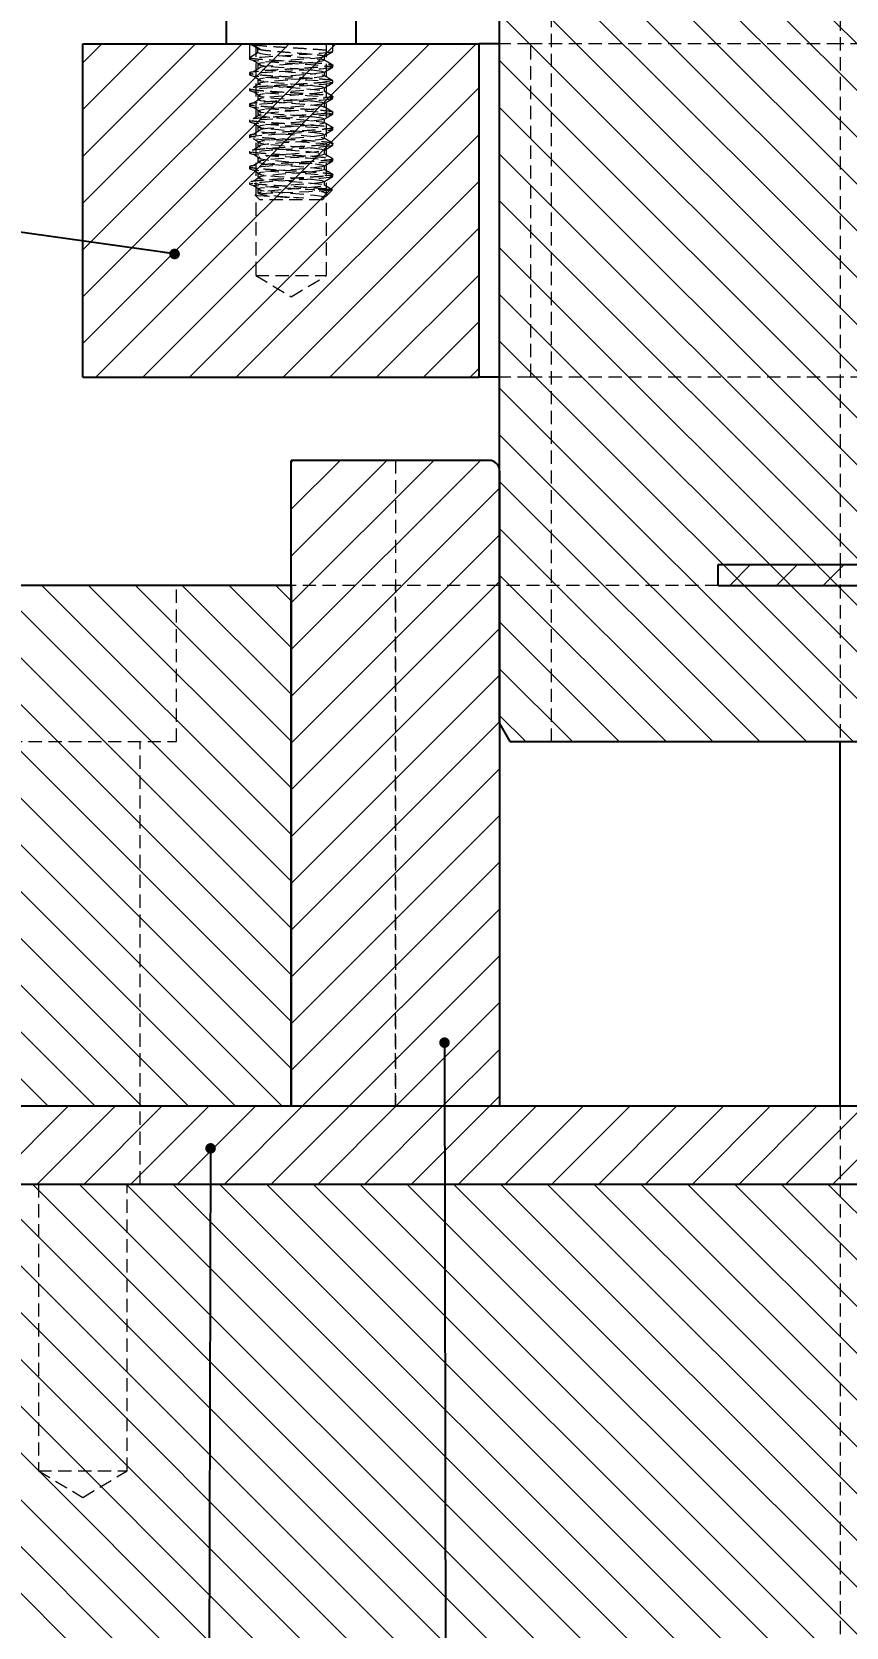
# Model space of a CAD drawing. Header units: millimetres. Extents: x 5 to 1512, y -497 to 895.
# Drawn here: x 929.2 to 1007.3, y 604.3 to 757.4 of the extents above; entities that cross this region are included whole.
import ezdxf

# ---------------------------------------------------------------- set-up
doc = ezdxf.new("R2010")
doc.units = ezdxf.units.MM
doc.linetypes.add('HIDDEN', pattern=[1.905, 1.27, -0.635])
doc.styles.add('SLDTEXTSTYLE13', font='TXT', dxfattribs={"width": 0.75})
doc.dimstyles.new('SLDDIMSTYLE0', dxfattribs={"dimtxt": 3.5, "dimasz": 3.302, "dimexe": 0, "dimexo": 0.0625, "dimgap": 0.875, "dimtad": 1, "dimrnd": 1e-09, "dimzin": 12, "dimdsep": 46, "dimtxsty": 'SLDTEXTSTYLE13', "dimsah": 1, "dimcen": 0.09, "dimadec": 0, "dimazin": 3, "dimtfac": 1, "dimtofl": 0, "dimtmove": 0, "dimatfit": 3, "dimfxl": 1, "dimfrac": 2, "dimtolj": 1, "dimtzin": 12, "dimarcsym": 0})
doc.dimstyles.new('SLDDIMSTYLE2', dxfattribs={"dimtxt": 0.18, "dimasz": 1.016, "dimexe": 0, "dimexo": 0.0625, "dimgap": 0, "dimtad": 0, "dimtih": 1, "dimtoh": 1, "dimdec": 0, "dimrnd": 1e-09, "dimzin": 0, "dimdsep": 46, "dimtxsty": 'Standard', "dimblk1": 'DOT', "dimblk2": 'DOT', "dimsah": 1, "dimcen": 0.09, "dimadec": 0, "dimazin": 0, "dimtfac": 1.016, "dimtdec": 0, "dimtofl": 0, "dimtmove": 0, "dimatfit": 3, "dimldrblk": 'DOT', "dimfxl": 1, "dimfrac": 2, "dimtolj": 1, "dimtzin": 0, "dimarcsym": 0})

# ---------------------------------------------------------------- blocks, each defined once
blk = doc.blocks.new('_D_7')
at = {"color": 7, "linetype": 'Continuous', "lineweight": 18}
for p, q in [((1380.05, 646.78), (1449.33, 646.78)), ((1448.33, 646.78), (1448.33, 586.78)), ((900.05, 586.78), (1449.33, 586.78))]:
    blk.add_line(p, q, dxfattribs=at)
for points in [[(1448.33, 646.78), (1447.82, 643.48), (1448.84, 643.48)], [(1448.33, 586.78), (1448.84, 590.08), (1447.82, 590.08)]]:
    blk.add_solid(points, dxfattribs=at)
at = {"color": 7, "linetype": 'Continuous', "lineweight": 18, "insert": (1443.82, 614.68), "char_height": 3.5, "attachment_point": 1, "rotation": 90, "style": 'SLDTEXTSTYLE13'}
blk.add_mtext('60', dxfattribs=at)
blk = doc.blocks.new('_Dot')
at = {"color": 0, "linetype": 'ByBlock', "lineweight": -2}
blk.add_line((-0.5, 0), (-1, 0), dxfattribs=at)
at = {"color": 0, "linetype": 'ByBlock', "const_width": 0.5}
blk.add_lwpolyline([(-0.25, 0, 1), (0.25, 0, 1)], format="xyb", close=True, dxfattribs=at)

msp = doc.modelspace()

# ---------------------------------------------------------------- hatches: boundary and pattern name
at = {"linetype": 'Continuous', "lineweight": 18}
h = msp.add_hatch(dxfattribs=at)
h.set_pattern_fill('ANSI31', angle=90, style=0)
edge = h.paths.add_edge_path(flags=0)
edge.add_line((1014.8, 789.28), (990.3, 789.28))
edge.add_line((990.3, 789.28), (990.3, 761.78))
edge.add_line((990.3, 761.78), (986.05, 759.226))
edge.add_line((986.05, 759.226), (981.8, 761.78))
edge.add_line((981.8, 761.78), (981.8, 789.28))
edge.add_line((981.8, 789.28), (974.05, 789.28))
edge.add_line((974.05, 789.28), (974.05, 691.012))
edge.add_line((974.05, 691.012), (975.05, 689.28))
edge.add_line((975.05, 689.28), (1018.518, 689.28))
edge.add_arc((1018.518, 695.28), 6, 270, 351.03993)
edge.add_line((1024.444, 694.345), (1025.727, 702.481))
edge.add_arc((1030.172, 701.78), 4.5, 90, 171.03993, ccw=False)
edge.add_line((1030.172, 706.28), (1031.05, 706.28))
edge.add_line((1031.05, 706.28), (1031.05, 789.28))
edge.add_line((1031.05, 789.28), (1023.3, 789.28))
edge.add_line((1023.3, 789.28), (1023.3, 761.78))
edge.add_line((1023.3, 761.78), (1019.05, 759.226))
edge.add_line((1019.05, 759.226), (1014.8, 761.78))
edge.add_line((1014.8, 761.78), (1014.8, 789.28))
h = msp.add_hatch(dxfattribs=at)
h.set_pattern_fill('ANSI31', style=0)
h.paths.add_polyline_path([(972.05, 756.28), (934.05, 756.28), (934.05, 724.28), (972.05, 724.28)], flags=0)
h = msp.add_hatch(dxfattribs=at)
h.set_pattern_fill('ANSI31', style=0)
edge = h.paths.add_edge_path(flags=0)
edge.add_line((954.05, 654.28), (974.05, 654.28))
edge.add_line((974.05, 654.28), (974.05, 715.28))
edge.add_arc((973.05, 715.28), 1, 0, 90)
edge.add_line((973.05, 716.28), (954.05, 716.28))
edge.add_line((954.05, 716.28), (954.05, 654.28))
h = msp.add_hatch(dxfattribs=at)
h.set_pattern_fill('ANSI31', style=0)
h.paths.add_polyline_path([(1085.883, 706.28), (995.043, 706.28), (995.043, 704.28), (1085.883, 704.28)], flags=0)
h = msp.add_hatch(dxfattribs=at)
h.set_pattern_fill('ANSI31', angle=90, style=0)
h.paths.add_polyline_path([(914.05, 704.28), (914.05, 654.28), (954.05, 654.28), (954.05, 704.28)], flags=0)
h = msp.add_hatch(dxfattribs=at)
h.set_pattern_fill('ANSI31', style=0)
h.paths.add_polyline_path([(1079.55, 646.78), (1079.55, 654.28), (914.05, 654.28), (914.05, 646.78)], flags=0)
h = msp.add_hatch(dxfattribs=at)
h.set_pattern_fill('ANSI31', angle=90, style=0)
h.paths.add_polyline_path([(1079.55, 601.78), (1079.55, 646.78), (829.05, 646.78), (829.05, 586.78), (1076.55, 586.78), (1076.55, 601.78)], flags=0)

# ---------------------------------------------------------------- linework, layer by layer
at = {"color": 7, "linetype": 'Continuous', "lineweight": 25}
for p, q in [((974.05, 691.012), (974.05, 789.28)), ((947.8, 761.28), (947.8, 756.28)), ((960.3, 756.28), (960.3, 761.28)), ((934.05, 724.28), (934.05, 756.28)), ((934.05, 756.28), (972.05, 756.28)), ((972.05, 756.28), (972.05, 724.28)), ((974.05, 756.28), (972.05, 756.28)), ((934.05, 724.28), (972.05, 724.28)), ((974.05, 724.28), (972.05, 724.28)), ((954.05, 654.28), (954.05, 716.28)), ((973.05, 716.28), (954.05, 716.28)), ((974.05, 715.28), (974.05, 654.28)), ((995.043, 704.28), (995.043, 706.28)), ((995.043, 706.28), (1085.883, 706.28)), ((954.05, 704.28), (914.05, 704.28)), ((954.05, 704.28), (954.05, 654.28)), ((995.043, 704.28), (1085.883, 704.28)), ((974.05, 691.012), (975.05, 689.28)), ((975.05, 689.28), (1018.518, 689.28)), ((1006.724, 654.28), (1006.724, 689.28)), ((1079.55, 654.28), (914.05, 654.28)), ((954.05, 654.28), (914.05, 654.28)), ((974.05, 654.28), (954.05, 654.28)), ((1079.55, 646.78), (829.05, 646.78)), ((1079.55, 646.78), (914.05, 646.78))]:
    msp.add_line(p, q, dxfattribs=at)
at = {"color": 7, "linetype": 'HIDDEN', "lineweight": 18}
for p, q in [((979.05, 689.28), (979.05, 789.28)), ((1006.724, 789.28), (1006.724, 706.28)), ((950.862, 755.811), (950.05, 756.28)), ((950.05, 756.28), (950.05, 754.967)), ((950.05, 754.967), (950.862, 755.436)), ((950.05, 754.967), (950.05, 754.78)), ((950.65, 756.28), (950.65, 734.03)), ((950.862, 755.436), (950.862, 755.811)), ((957.239, 754.686), (957.239, 755.061)), ((957.45, 734.03), (957.45, 756.28)), ((958.05, 755.53), (958.05, 756.28)), ((977.05, 756.28), (974.05, 756.28)), ((977.05, 724.28), (977.05, 756.28)), ((1006.724, 756.28), (977.05, 756.28)), ((1028.05, 756.28), (1006.724, 756.28)), ((950.05, 753.467), (950.05, 753.28)), ((950.862, 754.311), (950.862, 753.936)), ((950.862, 754.311), (950.862, 753.936)), ((957.239, 753.186), (957.239, 753.561)), ((958.05, 754.03), (958.05, 754.217)), ((950.05, 751.967), (950.05, 751.78)), ((950.862, 752.811), (950.862, 752.436)), ((950.862, 752.811), (950.862, 752.436)), ((957.239, 751.686), (957.239, 752.061)), ((958.05, 752.53), (958.05, 752.717)), ((950.05, 750.467), (950.05, 750.28)), ((950.862, 751.311), (950.862, 750.936)), ((950.862, 751.311), (950.862, 750.936)), ((957.239, 750.186), (957.239, 750.561)), ((958.05, 751.03), (958.05, 751.217)), ((950.05, 748.967), (950.05, 748.78)), ((950.862, 749.811), (950.862, 749.436)), ((950.862, 749.811), (950.862, 749.436)), ((957.239, 748.686), (957.239, 749.061)), ((958.05, 749.53), (958.05, 749.717)), ((950.05, 747.467), (950.05, 747.28)), ((950.862, 748.311), (950.862, 747.936)), ((950.862, 748.311), (950.862, 747.936)), ((957.239, 747.186), (957.239, 747.561)), ((958.05, 748.03), (958.05, 748.217)), ((950.05, 745.967), (950.05, 745.78)), ((950.862, 746.811), (950.862, 746.436)), ((950.862, 746.811), (950.862, 746.436)), ((957.239, 745.686), (957.239, 746.061)), ((958.05, 746.53), (958.05, 746.717)), ((950.05, 744.467), (950.05, 744.28)), ((950.862, 745.311), (950.862, 744.936)), ((950.862, 745.311), (950.862, 744.936)), ((957.239, 744.186), (957.239, 744.561)), ((958.05, 745.03), (958.05, 745.217)), ((950.05, 742.967), (950.05, 742.78)), ((950.862, 743.811), (950.862, 743.436)), ((950.862, 743.811), (950.862, 743.436)), ((957.239, 742.686), (957.239, 743.061)), ((958.05, 743.53), (958.05, 743.717)), ((950.569, 741.761), (951.05, 741.28)), ((950.862, 742.311), (950.862, 741.936)), ((950.862, 742.311), (950.862, 741.936)), ((951.17, 742.042), (950.866, 741.851)), ((957.05, 741.28), (951.05, 741.28)), ((957.911, 742.28), (956.04, 742.28)), ((957.05, 741.28), (957.224, 741.453)), ((957.441, 741.671), (957.991, 742.22)), ((950.65, 734.03), (957.45, 734.03)), ((950.65, 734.03), (954.05, 731.987)), ((954.05, 731.987), (957.45, 734.03)), ((977.05, 724.28), (974.05, 724.28)), ((1006.724, 724.28), (977.05, 724.28)), ((1028.05, 724.28), (1006.724, 724.28)), ((964.05, 716.28), (964.05, 654.28)), ((1006.724, 706.28), (1006.724, 704.28)), ((943.05, 689.28), (943.05, 704.28)), ((964.05, 704.28), (954.05, 704.28)), ((964.05, 654.28), (964.05, 704.28)), ((995.043, 704.28), (964.05, 704.28)), ((1006.724, 704.28), (1006.724, 689.28)), ((925.05, 689.28), (943.05, 689.28)), ((939.55, 654.28), (939.55, 689.28)), ((939.55, 646.78), (939.55, 654.28)), ((1006.724, 654.28), (1006.724, 646.78)), ((929.8, 646.78), (929.8, 619.28)), ((938.3, 619.28), (938.3, 646.78)), ((1006.724, 646.78), (1006.724, 586.78)), ((929.8, 619.28), (938.3, 619.28)), ((929.8, 619.28), (934.05, 616.726)), ((934.05, 616.726), (938.3, 619.28))]:
    msp.add_line(p, q, dxfattribs=at)
at = {"color": 7, "linetype": 'HIDDEN', "lineweight": 18, "flags": 128}
for points in [[(957.968, 755.504), (957.746, 755.436), (956.879, 755.342), (955.581, 755.248), (954.05, 755.155), (952.52, 755.061), (951.222, 754.967), (950.355, 754.873), (950.05, 754.78), (950.355, 754.686), (951.222, 754.592), (952.52, 754.498), (954.05, 754.405), (955.581, 754.311), (956.879, 754.217), (957.746, 754.123), (958.05, 754.03), (958.05, 754.03)], [(950.862, 755.436), (951.105, 755.342), (951.796, 755.248), (952.83, 755.155), (954.05, 755.061), (955.27, 754.967), (956.305, 754.873), (956.996, 754.78), (957.239, 754.686), (956.996, 754.592), (956.305, 754.498), (955.27, 754.405), (954.05, 754.311), (952.83, 754.217), (951.796, 754.123), (951.105, 754.03), (950.862, 753.936), (951.105, 753.842), (951.796, 753.748), (952.83, 753.655), (954.05, 753.561), (955.27, 753.467), (956.305, 753.373), (956.996, 753.28), (957.239, 753.186), (956.996, 753.092), (956.305, 752.998), (955.27, 752.905), (954.05, 752.811), (952.83, 752.717), (951.796, 752.623), (951.105, 752.53), (950.862, 752.436), (951.105, 752.342), (951.796, 752.248), (952.83, 752.155), (954.05, 752.061), (955.27, 751.967), (956.305, 751.873), (956.996, 751.78), (957.239, 751.686), (956.996, 751.592), (956.305, 751.498), (955.27, 751.405), (954.05, 751.311), (952.83, 751.217), (951.796, 751.123), (951.105, 751.03), (950.862, 750.936), (951.105, 750.842), (951.796, 750.748), (952.83, 750.655), (954.05, 750.561), (955.27, 750.467), (956.305, 750.373), (956.996, 750.28), (957.239, 750.186), (956.996, 750.092), (956.305, 749.998), (955.27, 749.905), (954.05, 749.811), (952.83, 749.717), (951.796, 749.623), (951.105, 749.53), (950.862, 749.436), (951.105, 749.342), (951.796, 749.248), (952.83, 749.155), (954.05, 749.061), (955.27, 748.967), (956.305, 748.873), (956.996, 748.78), (957.239, 748.686), (956.996, 748.592), (956.305, 748.498), (955.27, 748.405), (954.05, 748.311), (952.83, 748.217), (951.796, 748.123), (951.105, 748.03), (950.862, 747.936), (951.105, 747.842), (951.796, 747.748), (952.83, 747.655), (954.05, 747.561), (955.27, 747.467), (956.305, 747.373), (956.996, 747.28), (957.239, 747.186), (956.996, 747.092), (956.305, 746.998), (955.27, 746.905), (954.05, 746.811), (952.83, 746.717), (951.796, 746.623), (951.105, 746.53), (950.862, 746.436), (951.105, 746.342), (951.796, 746.248), (952.83, 746.155), (954.05, 746.061), (955.27, 745.967), (956.305, 745.873), (956.996, 745.78), (957.239, 745.686), (956.996, 745.592), (956.305, 745.498), (955.27, 745.405), (954.05, 745.311), (952.83, 745.217), (951.796, 745.123), (951.105, 745.03), (950.862, 744.936), (951.105, 744.842), (951.796, 744.748), (952.83, 744.655), (954.05, 744.561), (955.27, 744.467), (956.305, 744.373), (956.996, 744.28), (956.996, 744.28)], [(957.161, 755.031), (956.996, 754.967), (956.305, 754.873), (955.27, 754.78), (954.05, 754.686), (952.83, 754.592), (951.796, 754.498), (951.105, 754.405), (950.862, 754.311), (951.105, 754.217), (951.796, 754.123), (952.83, 754.03), (954.05, 753.936), (955.27, 753.842), (956.305, 753.748), (956.996, 753.655), (957.239, 753.561), (957.239, 753.561)], [(957.968, 754.004), (957.746, 753.936), (956.879, 753.842), (955.581, 753.748), (954.05, 753.655), (952.52, 753.561), (951.222, 753.467), (950.355, 753.373), (950.05, 753.28), (950.355, 753.186), (951.222, 753.092), (952.52, 752.998), (954.05, 752.905), (955.581, 752.811), (956.879, 752.717), (957.746, 752.623), (958.05, 752.53), (958.05, 752.53)], [(957.161, 753.531), (956.996, 753.467), (956.305, 753.373), (955.27, 753.28), (954.05, 753.186), (952.83, 753.092), (951.796, 752.998), (951.105, 752.905), (950.862, 752.811), (951.105, 752.717), (951.796, 752.623), (952.83, 752.53), (954.05, 752.436), (955.27, 752.342), (956.305, 752.248), (956.996, 752.155), (957.239, 752.061), (957.239, 752.061)], [(957.968, 752.504), (957.746, 752.436), (956.879, 752.342), (955.581, 752.248), (954.05, 752.155), (952.52, 752.061), (951.222, 751.967), (950.355, 751.873), (950.05, 751.78), (950.355, 751.686), (951.222, 751.592), (952.52, 751.498), (954.05, 751.405), (955.581, 751.311), (956.879, 751.217), (957.746, 751.123), (958.05, 751.03), (958.05, 751.03)], [(957.161, 752.031), (956.996, 751.967), (956.305, 751.873), (955.27, 751.78), (954.05, 751.686), (952.83, 751.592), (951.796, 751.498), (951.105, 751.405), (950.862, 751.311), (951.105, 751.217), (951.796, 751.123), (952.83, 751.03), (954.05, 750.936), (955.27, 750.842), (956.305, 750.748), (956.996, 750.655), (957.239, 750.561), (957.239, 750.561)], [(957.968, 751.004), (957.746, 750.936), (956.879, 750.842), (955.581, 750.748), (954.05, 750.655), (952.52, 750.561), (951.222, 750.467), (950.355, 750.373), (950.05, 750.28), (950.355, 750.186), (951.222, 750.092), (952.52, 749.998), (954.05, 749.905), (955.581, 749.811), (956.879, 749.717), (957.746, 749.623), (958.05, 749.53), (958.05, 749.53)], [(957.161, 750.531), (956.996, 750.467), (956.305, 750.373), (955.27, 750.28), (954.05, 750.186), (952.83, 750.092), (951.796, 749.998), (951.105, 749.905), (950.862, 749.811), (951.105, 749.717), (951.796, 749.623), (952.83, 749.53), (954.05, 749.436), (955.27, 749.342), (956.305, 749.248), (956.996, 749.155), (957.239, 749.061), (957.239, 749.061)], [(957.968, 749.504), (957.746, 749.436), (956.879, 749.342), (955.581, 749.248), (954.05, 749.155), (952.52, 749.061), (951.222, 748.967), (950.355, 748.873), (950.05, 748.78), (950.355, 748.686), (951.222, 748.592), (952.52, 748.498), (954.05, 748.405), (955.581, 748.311), (956.879, 748.217), (957.746, 748.123), (958.05, 748.03), (957.746, 747.936), (956.879, 747.842), (955.581, 747.748), (954.05, 747.655), (952.52, 747.561), (951.222, 747.467), (950.355, 747.373), (950.05, 747.28), (950.355, 747.186), (951.222, 747.092), (952.52, 746.998), (954.05, 746.905), (955.581, 746.811), (956.879, 746.717), (957.746, 746.623), (958.05, 746.53), (958.05, 746.53)], [(957.161, 749.031), (956.996, 748.967), (956.305, 748.873), (955.27, 748.78), (954.05, 748.686), (952.83, 748.592), (951.796, 748.498), (951.105, 748.405), (950.862, 748.311), (951.105, 748.217), (951.796, 748.123), (952.83, 748.03), (954.05, 747.936), (955.27, 747.842), (956.305, 747.748), (956.996, 747.655), (957.239, 747.561), (957.239, 747.561)], [(957.161, 747.531), (956.996, 747.467), (956.305, 747.373), (955.27, 747.28), (954.05, 747.186), (952.83, 747.092), (951.796, 746.998), (951.105, 746.905), (950.862, 746.811), (951.105, 746.717), (951.796, 746.623), (952.83, 746.53), (954.05, 746.436), (955.27, 746.342), (956.305, 746.248), (956.996, 746.155), (957.239, 746.061), (956.996, 745.967), (956.305, 745.873), (955.27, 745.78), (954.05, 745.686), (952.83, 745.592), (951.796, 745.498), (951.105, 745.405), (950.862, 745.311), (951.105, 745.217), (951.796, 745.123), (952.83, 745.03), (954.05, 744.936), (955.27, 744.842), (956.305, 744.748), (956.996, 744.655), (957.239, 744.561), (957.239, 744.561)], [(957.968, 746.504), (957.746, 746.436), (956.879, 746.342), (955.581, 746.248), (954.05, 746.155), (952.52, 746.061), (951.222, 745.967), (950.355, 745.873), (950.05, 745.78), (950.355, 745.686), (951.222, 745.592), (952.52, 745.498), (954.05, 745.405), (955.581, 745.311), (956.879, 745.217), (957.746, 745.123), (958.05, 745.03), (958.05, 745.03)], [(957.968, 745.004), (957.746, 744.936), (956.879, 744.842), (955.581, 744.748), (954.05, 744.655), (952.52, 744.561), (951.222, 744.467), (950.355, 744.373), (950.05, 744.28), (950.355, 744.186), (951.222, 744.092), (952.52, 743.998), (954.05, 743.905), (955.581, 743.811), (956.879, 743.717), (957.746, 743.623), (958.05, 743.53), (958.05, 743.53)], [(957.161, 744.531), (956.996, 744.467), (956.305, 744.373), (955.27, 744.28), (954.05, 744.186), (952.83, 744.092), (951.796, 743.998), (951.105, 743.905), (950.862, 743.811), (951.105, 743.717), (951.796, 743.623), (952.83, 743.53), (954.05, 743.436), (955.27, 743.342), (956.305, 743.248), (956.996, 743.155), (957.239, 743.061), (957.239, 743.061)], [(957.968, 743.504), (957.746, 743.436), (956.879, 743.342), (955.581, 743.248), (954.05, 743.155), (952.52, 743.061), (951.222, 742.967), (950.355, 742.873), (950.05, 742.78), (950.355, 742.686), (951.222, 742.592), (952.52, 742.498), (954.05, 742.405), (955.581, 742.311), (956.04, 742.28), (956.04, 742.28)], [(957.161, 744.216), (957.239, 744.186), (956.996, 744.092), (956.305, 743.998), (955.27, 743.905), (954.05, 743.811), (952.83, 743.717), (951.796, 743.623), (951.105, 743.53), (950.862, 743.436), (951.105, 743.342), (951.796, 743.248), (952.83, 743.155), (954.05, 743.061), (955.27, 742.967), (956.305, 742.873), (956.996, 742.78), (957.239, 742.686), (956.996, 742.592), (956.305, 742.498), (955.27, 742.405), (954.05, 742.311), (952.83, 742.217), (951.796, 742.123), (951.105, 742.03), (950.862, 741.936), (951.105, 741.842), (951.796, 741.748), (952.83, 741.655), (954.05, 741.561), (955.263, 741.468), (955.263, 741.468)], [(957.161, 743.031), (956.996, 742.967), (956.305, 742.873), (955.27, 742.78), (954.05, 742.686), (952.83, 742.592), (951.796, 742.498), (951.105, 742.405), (950.862, 742.311), (951.105, 742.217), (951.796, 742.123), (952.83, 742.03), (954.05, 741.936), (955.27, 741.842), (956.305, 741.748), (956.996, 741.655), (957.239, 741.561), (956.999, 741.468), (956.999, 741.468)], [(957.971, 742.24), (957.988, 742.229), (957.609, 742.176), (956.839, 742.125), (955.757, 742.073), (954.526, 742.021), (953.26, 741.97), (952.127, 741.918), (951.243, 741.867), (950.705, 741.814), (950.568, 741.763), (950.837, 741.711), (951.459, 741.659), (952.37, 741.607), (953.437, 741.555), (954.547, 741.504), (955.263, 741.468), (955.263, 741.468)]]:
    msp.add_lwpolyline(points, dxfattribs=at)
at = {"color": 7, "linetype": 'Continuous', "lineweight": 25}
msp.add_arc((973.05, 715.28), 1, 0, 90, dxfattribs=at)
at = {"color": 7, "linetype": 'HIDDEN', "lineweight": 18}
for points, knots in [([(950.05, 754.967), (950.111, 754.936), (950.231, 754.873), (951.156, 754.78), (952.478, 754.686), (954.051, 754.592), (955.621, 754.498), (956.953, 754.405), (957.842, 754.311), (958.155, 754.217), (957.842, 754.123), (956.952, 754.03), (955.621, 753.936), (954.05, 753.842), (952.48, 753.748), (951.148, 753.655), (950.259, 753.561), (949.946, 753.467), (950.259, 753.373), (951.148, 753.28), (952.48, 753.186), (954.05, 753.092), (955.621, 752.998), (956.952, 752.905), (957.842, 752.811), (958.155, 752.717), (957.842, 752.623), (956.952, 752.53), (955.621, 752.436), (954.05, 752.342), (952.48, 752.248), (951.148, 752.155), (950.259, 752.061), (949.946, 751.967), (950.259, 751.873), (951.148, 751.78), (952.48, 751.686), (954.05, 751.592), (955.621, 751.498), (956.952, 751.405), (957.842, 751.311), (958.155, 751.217), (957.842, 751.123), (956.952, 751.03), (955.621, 750.936), (954.05, 750.842), (952.48, 750.748), (951.148, 750.655), (950.259, 750.561), (949.946, 750.467), (950.259, 750.373), (951.148, 750.28), (952.48, 750.186), (954.05, 750.092), (955.621, 749.998), (956.952, 749.905), (957.842, 749.811), (958.155, 749.717), (957.842, 749.623), (956.952, 749.53), (955.621, 749.436), (954.05, 749.342), (952.48, 749.248), (951.148, 749.155), (950.259, 749.061), (949.946, 748.967), (950.259, 748.873), (951.148, 748.78), (952.48, 748.686), (954.05, 748.592), (955.621, 748.498), (956.952, 748.405), (957.842, 748.311), (958.155, 748.217), (957.842, 748.123), (956.952, 748.03), (955.621, 747.936), (954.05, 747.842), (952.48, 747.748), (951.148, 747.655), (950.259, 747.561), (949.946, 747.467), (950.259, 747.373), (951.148, 747.28), (952.48, 747.186), (954.05, 747.092), (955.621, 746.998), (956.952, 746.905), (957.842, 746.811), (958.155, 746.717), (957.842, 746.623), (956.952, 746.53), (955.621, 746.436), (954.05, 746.342), (952.48, 746.248), (951.148, 746.155), (950.259, 746.061), (949.946, 745.967), (950.259, 745.873), (951.148, 745.78), (952.48, 745.686), (954.05, 745.592), (955.621, 745.498), (956.952, 745.405), (957.842, 745.311), (958.155, 745.217), (957.842, 745.123), (956.952, 745.03), (955.621, 744.936), (954.05, 744.842), (952.48, 744.748), (951.148, 744.655), (950.259, 744.561), (949.946, 744.467), (950.259, 744.373), (951.148, 744.28), (952.48, 744.186), (954.05, 744.092), (955.621, 743.998), (956.952, 743.905), (957.842, 743.811), (958.155, 743.717), (957.842, 743.623), (956.952, 743.53), (955.621, 743.436), (954.05, 743.342), (952.48, 743.248), (951.148, 743.155), (950.259, 743.061), (949.946, 742.967), (950.259, 742.873), (951.148, 742.78), (952.48, 742.686), (954.05, 742.592), (955.622, 742.499), (956.949, 742.405), (957.653, 742.332), (957.86, 742.29), (957.911, 742.28)], [0, 0, 0, 0, 0.00738946, 0.01477896, 0.02216845, 0.02955787, 0.03694737, 0.04433686, 0.05172632, 0.05911579, 0.06650528, 0.07389473, 0.08128423, 0.08867372, 0.09606314, 0.10345263, 0.11084212, 0.11823159, 0.12562106, 0.13301056, 0.14040005, 0.14778947, 0.15517896, 0.16256845, 0.16995791, 0.17734739, 0.18473687, 0.19212632, 0.19951582, 0.20690531, 0.21429473, 0.22168422, 0.22907372, 0.23646318, 0.24385265, 0.25124215, 0.25863164, 0.26602106, 0.27341055, 0.28080004, 0.2881895, 0.29557898, 0.30296846, 0.31035792, 0.31774741, 0.3251369, 0.33252632, 0.33991582, 0.34730531, 0.35469478, 0.36208425, 0.36947374, 0.37686324, 0.38425265, 0.39164215, 0.39903164, 0.4064211, 0.41381058, 0.42120006, 0.42858951, 0.43597901, 0.4433685, 0.45075792, 0.45814741, 0.46553691, 0.47292637, 0.48031584, 0.48770534, 0.49509483, 0.50248425, 0.50987374, 0.51726323, 0.52465269, 0.53204217, 0.53943165, 0.54682111, 0.5542106, 0.56160009, 0.56898951, 0.576379, 0.5837685, 0.59115797, 0.59854743, 0.60593693, 0.61332642, 0.62071584, 0.62810533, 0.63549483, 0.64288428, 0.65027376, 0.65766324, 0.6650527, 0.67244219, 0.67983169, 0.68722111, 0.6946106, 0.70200009, 0.70938956, 0.71677903, 0.72416852, 0.73155802, 0.73894744, 0.74633693, 0.75372642, 0.76111588, 0.76850536, 0.77589484, 0.7832843, 0.79067379, 0.79806328, 0.8054527, 0.81284219, 0.82023169, 0.82762116, 0.83501062, 0.84240012, 0.84978961, 0.85717903, 0.86456852, 0.87195801, 0.87934747, 0.88673695, 0.89412643, 0.90151589, 0.90890538, 0.91629487, 0.92368429, 0.93107378, 0.93846328, 0.94585275, 0.95324221, 0.96063171, 0.9680212, 0.97541063, 0.98280011, 0.99018961, 0.99757906, 1, 1, 1, 1]), ([(950.419, 756.176), (950.544, 756.098), (950.795, 755.941), (951.045, 755.784), (951.17, 755.705)], [0, 0, 0, 0, 0.5000447, 1, 1, 1, 1]), ([(950.445, 756.176), (950.676, 756.148), (951.164, 756.089), (952.488, 755.998), (954.048, 755.905), (955.624, 755.811), (956.945, 755.717), (957.87, 755.624), (957.99, 755.561), (958.05, 755.53)], [0, 0, 0, 0, 0.1299654, 0.2749716, 0.4199763, 0.5649825, 0.7099886, 0.854994, 1, 1, 1, 1]), ([(950.862, 755.811), (950.91, 755.78), (951.006, 755.717), (951.743, 755.624), (952.797, 755.53), (954.05, 755.436), (955.304, 755.342), (956.357, 755.248), (957.095, 755.155), (957.191, 755.092), (957.239, 755.061)], [0, 0, 0, 0, 0.1250001, 0.2499996, 0.3749994, 0.4999993, 0.6249994, 0.7500002, 0.8749999, 1, 1, 1, 1]), ([(957.212, 755.031), (957.348, 755.11), (957.62, 755.268), (957.892, 755.427), (958.029, 755.506)], [0, 0, 0, 0, 0.49973123, 1, 1, 1, 1]), ([(950.419, 754.676), (950.544, 754.598), (950.795, 754.441), (951.045, 754.284), (951.17, 754.205)], [0, 0, 0, 0, 0.5000447, 1, 1, 1, 1]), ([(951.17, 754.042), (951.045, 753.963), (950.795, 753.806), (950.544, 753.649), (950.419, 753.571)], [0, 0, 0, 0, 0.4999553, 1, 1, 1, 1]), ([(958.029, 754.241), (957.892, 754.32), (957.62, 754.479), (957.348, 754.637), (957.212, 754.716)], [0, 0, 0, 0, 0.5002608, 1, 1, 1, 1]), ([(957.212, 753.531), (957.348, 753.61), (957.62, 753.768), (957.892, 753.927), (958.029, 754.006)], [0, 0, 0, 0, 0.49973123, 1, 1, 1, 1]), ([(950.419, 753.176), (950.544, 753.098), (950.795, 752.941), (951.045, 752.784), (951.17, 752.705)], [0, 0, 0, 0, 0.5000447, 1, 1, 1, 1]), ([(951.17, 752.542), (951.045, 752.463), (950.795, 752.306), (950.544, 752.149), (950.419, 752.071)], [0, 0, 0, 0, 0.4999553, 1, 1, 1, 1]), ([(958.029, 752.741), (957.892, 752.82), (957.62, 752.979), (957.348, 753.137), (957.212, 753.216)], [0, 0, 0, 0, 0.5002648, 1, 1, 1, 1]), ([(957.212, 752.031), (957.348, 752.11), (957.62, 752.268), (957.892, 752.427), (958.029, 752.506)], [0, 0, 0, 0, 0.4997392, 1, 1, 1, 1]), ([(950.419, 751.676), (950.544, 751.598), (950.795, 751.441), (951.045, 751.284), (951.17, 751.205)], [0, 0, 0, 0, 0.5000486, 1, 1, 1, 1]), ([(951.17, 751.042), (951.045, 750.963), (950.795, 750.806), (950.544, 750.649), (950.419, 750.571)], [0, 0, 0, 0, 0.4999553, 1, 1, 1, 1]), ([(958.029, 751.241), (957.892, 751.32), (957.62, 751.479), (957.348, 751.637), (957.212, 751.716)], [0, 0, 0, 0, 0.50026877, 1, 1, 1, 1]), ([(957.212, 750.531), (957.348, 750.61), (957.62, 750.768), (957.892, 750.927), (958.029, 751.006)], [0, 0, 0, 0, 0.4997392, 1, 1, 1, 1]), ([(950.419, 750.176), (950.544, 750.098), (950.795, 749.941), (951.045, 749.784), (951.17, 749.705)], [0, 0, 0, 0, 0.5000447, 1, 1, 1, 1]), ([(951.17, 749.542), (951.045, 749.463), (950.795, 749.306), (950.544, 749.149), (950.419, 749.071)], [0, 0, 0, 0, 0.4999553, 1, 1, 1, 1]), ([(958.029, 749.741), (957.892, 749.82), (957.62, 749.979), (957.348, 750.137), (957.212, 750.216)], [0, 0, 0, 0, 0.5002608, 1, 1, 1, 1]), ([(957.212, 749.031), (957.348, 749.11), (957.62, 749.268), (957.892, 749.427), (958.029, 749.506)], [0, 0, 0, 0, 0.49973123, 1, 1, 1, 1]), ([(950.419, 748.676), (950.544, 748.598), (950.795, 748.441), (951.045, 748.284), (951.17, 748.205)], [0, 0, 0, 0, 0.5000447, 1, 1, 1, 1]), ([(951.17, 748.042), (951.045, 747.963), (950.795, 747.806), (950.544, 747.649), (950.419, 747.571)], [0, 0, 0, 0, 0.4999553, 1, 1, 1, 1]), ([(958.029, 748.241), (957.892, 748.32), (957.62, 748.479), (957.348, 748.637), (957.212, 748.716)], [0, 0, 0, 0, 0.5002608, 1, 1, 1, 1]), ([(957.212, 747.531), (957.348, 747.61), (957.62, 747.768), (957.892, 747.927), (958.029, 748.006)], [0, 0, 0, 0, 0.4997352, 1, 1, 1, 1]), ([(950.419, 747.176), (950.544, 747.098), (950.795, 746.941), (951.045, 746.784), (951.17, 746.705)], [0, 0, 0, 0, 0.5000447, 1, 1, 1, 1]), ([(951.17, 746.542), (951.045, 746.463), (950.795, 746.306), (950.544, 746.149), (950.419, 746.071)], [0, 0, 0, 0, 0.4999553, 1, 1, 1, 1]), ([(958.029, 746.741), (957.892, 746.82), (957.62, 746.979), (957.348, 747.137), (957.212, 747.216)], [0, 0, 0, 0, 0.5002648, 1, 1, 1, 1]), ([(957.212, 746.031), (957.348, 746.11), (957.62, 746.268), (957.892, 746.427), (958.029, 746.506)], [0, 0, 0, 0, 0.4997392, 1, 1, 1, 1]), ([(950.419, 745.676), (950.544, 745.598), (950.795, 745.441), (951.045, 745.284), (951.17, 745.205)], [0, 0, 0, 0, 0.5000447, 1, 1, 1, 1]), ([(951.17, 745.042), (951.045, 744.963), (950.795, 744.806), (950.544, 744.649), (950.419, 744.571)], [0, 0, 0, 0, 0.4999553, 1, 1, 1, 1]), ([(958.029, 745.241), (957.892, 745.32), (957.62, 745.479), (957.348, 745.637), (957.212, 745.716)], [0, 0, 0, 0, 0.50026877, 1, 1, 1, 1]), ([(957.212, 744.531), (957.348, 744.61), (957.62, 744.768), (957.892, 744.927), (958.029, 745.006)], [0, 0, 0, 0, 0.49973123, 1, 1, 1, 1]), ([(950.419, 744.176), (950.544, 744.098), (950.795, 743.941), (951.045, 743.784), (951.17, 743.705)], [0, 0, 0, 0, 0.5000447, 1, 1, 1, 1]), ([(951.17, 743.542), (951.045, 743.463), (950.795, 743.306), (950.544, 743.149), (950.419, 743.071)], [0, 0, 0, 0, 0.4999553, 1, 1, 1, 1]), ([(958.029, 743.741), (957.892, 743.82), (957.62, 743.979), (957.348, 744.137), (957.212, 744.216)], [0, 0, 0, 0, 0.5002608, 1, 1, 1, 1]), ([(957.212, 743.031), (957.348, 743.11), (957.62, 743.268), (957.892, 743.427), (958.029, 743.506)], [0, 0, 0, 0, 0.4997352, 1, 1, 1, 1]), ([(958.029, 742.241), (957.892, 742.32), (957.62, 742.479), (957.348, 742.637), (957.212, 742.716)], [0, 0, 0, 0, 0.5002648, 1, 1, 1, 1]), ([(950.419, 742.676), (950.544, 742.598), (950.795, 742.441), (951.045, 742.284), (951.17, 742.205)], [0, 0, 0, 0, 0.5000447, 1, 1, 1, 1]), ([(956.999, 741.468), (957.152, 741.526), (957.47, 741.647), (957.549, 741.813), (957.295, 742.002), (956.73, 742.15), (956.231, 742.244), (956.04, 742.28)], [0, 0, 0, 0, 0.1908068, 0.3961873, 0.6209294, 0.8544159, 1, 1, 1, 1]), ([(957.209, 741.468), (957.218, 741.468), (957.272, 741.468), (957.122, 741.468), (956.999, 741.468)], [0, 0, 0, 0, 0.17715, 1, 1, 1, 1])]:
    msp.add_open_spline(points, degree=3, knots=knots, dxfattribs=at)

# ---------------------------------------------------------------- dimensions: what is measured, and where the dimension line sits
at = {"color": 7, "linetype": 'Continuous', "lineweight": 18}
dim = msp.add_linear_dim(base=(1448.331, 586.78), p1=(1379.05, 646.78), p2=(899.05, 586.78), angle=90, dimstyle='SLDDIMSTYLE0', dxfattribs=at)
dim.commit()
dim.dimension.update_dxf_attribs({"geometry": '_D_7', "text_midpoint": (1448.331, 617.264), "dimtype": 160})

# ---------------------------------------------------------------- leaders
at = {"color": 7, "linetype": 'Continuous', "lineweight": 0}
for points in [[(942.866, 736.091), (801.63, 756.004)], [(968.769, 660.382), (969.104, 447.044)], [(946.318, 650.235), (945.815, 447.044)]]:
    msp.add_leader(points, dimstyle='SLDDIMSTYLE2', dxfattribs=at)

doc.saveas('drawing.dxf')
